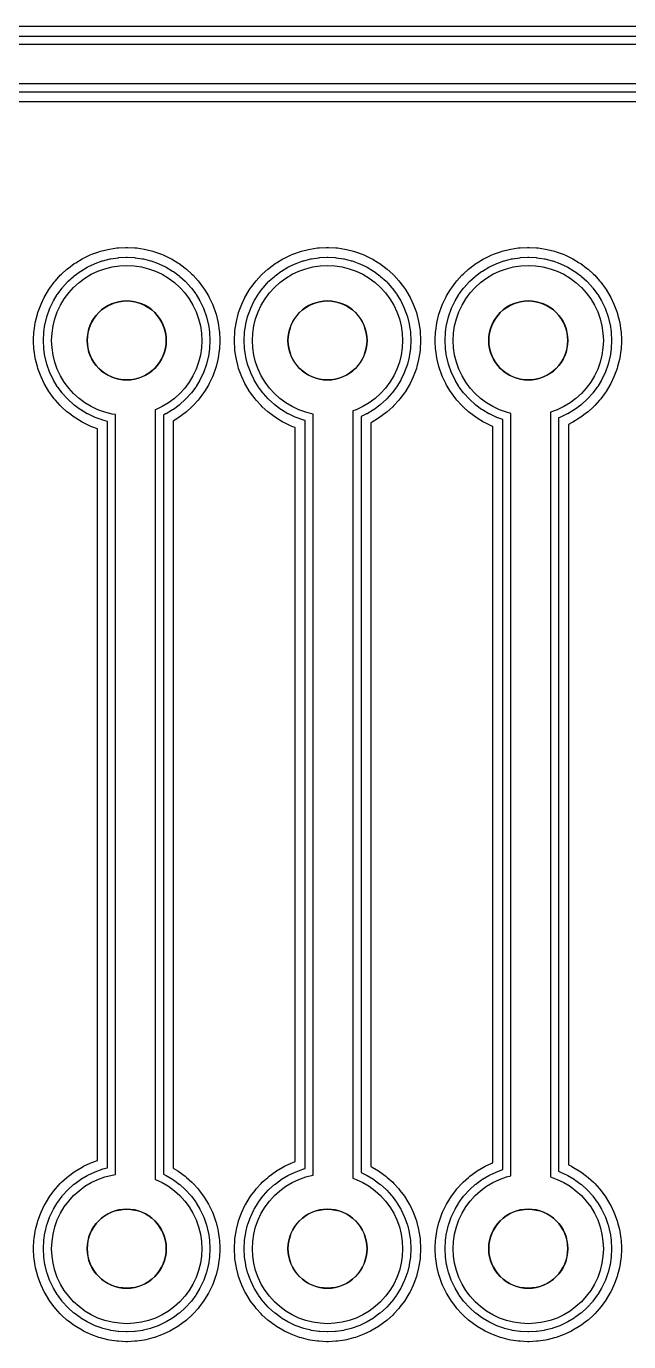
# Model space of a CAD drawing. Header units: millimetres. Extents: x -3 to 103, y -3 to 78.
# Drawn here: x 70.37 to 77.99, y 43.82 to 60.48 of the extents above; entities that cross this region are included whole.
import ezdxf

# ---------------------------------------------------------------- set-up
doc = ezdxf.new("R2010")
doc.units = ezdxf.units.MM
for name, color, linetype in [('COPPER', 1, 'Continuous'), ('DRILL_1p00mm', 5, 'Continuous'), ('ISO_PASS1', 2, 'Continuous'), ('ISO_PASS2', 6, 'Continuous')]:
    doc.layers.add(name, color=color, linetype=linetype)

msp = doc.modelspace()

# ---------------------------------------------------------------- linework, layer by layer
at = {"layer": 'COPPER'}
for points in [[(56.812, 60.25), (81.75, 60.25)], [(81.646, 59.75), (56.812, 59.75)]]:
    msp.add_lwpolyline(points, dxfattribs=at)
for points in [[(70.708, 56.685), (70.731, 56.776), (70.762, 56.864), (70.802, 56.948), (70.85, 57.028), (70.906, 57.103), (70.968, 57.172), (71.037, 57.234), (71.112, 57.29), (71.192, 57.338), (71.276, 57.378), (71.364, 57.409), (71.455, 57.432), (71.547, 57.445), (71.64, 57.45), (71.733, 57.445), (71.825, 57.432), (71.916, 57.409), (72.004, 57.378), (72.088, 57.338), (72.168, 57.29), (72.243, 57.234), (72.312, 57.172), (72.374, 57.103), (72.43, 57.028), (72.478, 56.948), (72.518, 56.864), (72.549, 56.776), (72.572, 56.685), (72.585, 56.593), (72.59, 56.5), (72.585, 56.407), (72.572, 56.315), (72.549, 56.224), (72.518, 56.136), (72.478, 56.052), (72.43, 55.972), (72.374, 55.897), (72.312, 55.828), (72.243, 55.766), (72.168, 55.71), (72.088, 55.662), (72.004, 55.622), (72, 55.621), (72, 45.879), (72.004, 45.878), (72.088, 45.838), (72.168, 45.79), (72.243, 45.734), (72.312, 45.672), (72.374, 45.603), (72.43, 45.528), (72.478, 45.448), (72.518, 45.364), (72.549, 45.276), (72.572, 45.185), (72.585, 45.093), (72.59, 45), (72.585, 44.907), (72.572, 44.815), (72.549, 44.724), (72.518, 44.636), (72.478, 44.552), (72.43, 44.472), (72.374, 44.397), (72.312, 44.328), (72.243, 44.266), (72.168, 44.21), (72.088, 44.162), (72.004, 44.122), (71.916, 44.091), (71.825, 44.068), (71.733, 44.055), (71.64, 44.05), (71.547, 44.055), (71.455, 44.068), (71.364, 44.091), (71.276, 44.122), (71.192, 44.162), (71.112, 44.21), (71.037, 44.266), (70.968, 44.328), (70.906, 44.397), (70.85, 44.472), (70.802, 44.552), (70.762, 44.636), (70.731, 44.724), (70.708, 44.815), (70.695, 44.907), (70.69, 45), (70.695, 45.093), (70.708, 45.185), (70.731, 45.276), (70.762, 45.364), (70.802, 45.448), (70.85, 45.528), (70.906, 45.603), (70.968, 45.672), (71.037, 45.734), (71.112, 45.79), (71.192, 45.838), (71.276, 45.878), (71.364, 45.909), (71.455, 45.932), (71.5, 45.938), (71.5, 55.562), (71.455, 55.568), (71.364, 55.591), (71.276, 55.622), (71.192, 55.662), (71.112, 55.71), (71.037, 55.766), (70.968, 55.828), (70.906, 55.897), (70.85, 55.972), (70.802, 56.052), (70.762, 56.136), (70.731, 56.224), (70.708, 56.315), (70.695, 56.407), (70.69, 56.5), (70.695, 56.593)], [(73.248, 56.685), (73.271, 56.776), (73.302, 56.864), (73.342, 56.948), (73.39, 57.028), (73.446, 57.103), (73.508, 57.172), (73.577, 57.234), (73.652, 57.29), (73.732, 57.338), (73.816, 57.378), (73.904, 57.409), (73.995, 57.432), (74.087, 57.445), (74.18, 57.45), (74.273, 57.445), (74.365, 57.432), (74.456, 57.409), (74.544, 57.378), (74.628, 57.338), (74.708, 57.29), (74.783, 57.234), (74.852, 57.172), (74.914, 57.103), (74.97, 57.028), (75.018, 56.948), (75.058, 56.864), (75.089, 56.776), (75.112, 56.685), (75.125, 56.593), (75.13, 56.5), (75.125, 56.407), (75.112, 56.315), (75.089, 56.224), (75.058, 56.136), (75.018, 56.052), (74.97, 55.972), (74.914, 55.897), (74.852, 55.828), (74.783, 55.766), (74.708, 55.71), (74.628, 55.662), (74.544, 55.622), (74.5, 55.607), (74.5, 45.893), (74.544, 45.878), (74.628, 45.838), (74.708, 45.79), (74.783, 45.734), (74.852, 45.672), (74.914, 45.603), (74.97, 45.528), (75.018, 45.448), (75.058, 45.364), (75.089, 45.276), (75.112, 45.185), (75.125, 45.093), (75.13, 45), (75.125, 44.907), (75.112, 44.815), (75.089, 44.724), (75.058, 44.636), (75.018, 44.552), (74.97, 44.472), (74.914, 44.397), (74.852, 44.328), (74.783, 44.266), (74.708, 44.21), (74.628, 44.162), (74.544, 44.122), (74.456, 44.091), (74.365, 44.068), (74.273, 44.055), (74.18, 44.05), (74.087, 44.055), (73.995, 44.068), (73.904, 44.091), (73.816, 44.122), (73.732, 44.162), (73.652, 44.21), (73.577, 44.266), (73.508, 44.328), (73.446, 44.397), (73.39, 44.472), (73.342, 44.552), (73.302, 44.636), (73.271, 44.724), (73.248, 44.815), (73.235, 44.907), (73.23, 45), (73.235, 45.093), (73.248, 45.185), (73.271, 45.276), (73.302, 45.364), (73.342, 45.448), (73.39, 45.528), (73.446, 45.603), (73.508, 45.672), (73.577, 45.734), (73.652, 45.79), (73.732, 45.838), (73.816, 45.878), (73.904, 45.909), (73.995, 45.932), (74, 45.933), (74, 55.567), (73.995, 55.568), (73.904, 55.591), (73.816, 55.622), (73.732, 55.662), (73.652, 55.71), (73.577, 55.766), (73.508, 55.828), (73.446, 55.897), (73.39, 55.972), (73.342, 56.052), (73.302, 56.136), (73.271, 56.224), (73.248, 56.315), (73.235, 56.407), (73.23, 56.5), (73.235, 56.593)], [(75.788, 56.685), (75.811, 56.776), (75.842, 56.864), (75.882, 56.948), (75.93, 57.028), (75.986, 57.103), (76.048, 57.172), (76.117, 57.234), (76.192, 57.29), (76.272, 57.338), (76.356, 57.378), (76.444, 57.409), (76.535, 57.432), (76.627, 57.445), (76.72, 57.45), (76.813, 57.445), (76.905, 57.432), (76.996, 57.409), (77.084, 57.378), (77.168, 57.338), (77.248, 57.29), (77.323, 57.234), (77.392, 57.172), (77.454, 57.103), (77.51, 57.028), (77.558, 56.948), (77.598, 56.864), (77.629, 56.776), (77.652, 56.685), (77.665, 56.593), (77.67, 56.5), (77.665, 56.407), (77.652, 56.315), (77.629, 56.224), (77.598, 56.136), (77.558, 56.052), (77.51, 55.972), (77.454, 55.897), (77.392, 55.828), (77.323, 55.766), (77.248, 55.71), (77.168, 55.662), (77.084, 55.622), (77, 55.592), (77, 45.908), (77.084, 45.878), (77.168, 45.838), (77.248, 45.79), (77.323, 45.734), (77.392, 45.672), (77.454, 45.603), (77.51, 45.528), (77.558, 45.448), (77.598, 45.364), (77.629, 45.276), (77.652, 45.185), (77.665, 45.093), (77.67, 45), (77.665, 44.907), (77.652, 44.815), (77.629, 44.724), (77.598, 44.636), (77.558, 44.552), (77.51, 44.472), (77.454, 44.397), (77.392, 44.328), (77.323, 44.266), (77.248, 44.21), (77.168, 44.162), (77.084, 44.122), (76.996, 44.091), (76.905, 44.068), (76.813, 44.055), (76.72, 44.05), (76.627, 44.055), (76.535, 44.068), (76.444, 44.091), (76.356, 44.122), (76.272, 44.162), (76.192, 44.21), (76.117, 44.266), (76.048, 44.328), (75.986, 44.397), (75.93, 44.472), (75.882, 44.552), (75.842, 44.636), (75.811, 44.724), (75.788, 44.815), (75.775, 44.907), (75.77, 45), (75.775, 45.093), (75.788, 45.185), (75.811, 45.276), (75.842, 45.364), (75.882, 45.448), (75.93, 45.528), (75.986, 45.603), (76.048, 45.672), (76.117, 45.734), (76.192, 45.79), (76.272, 45.838), (76.356, 45.878), (76.444, 45.909), (76.5, 45.923), (76.5, 55.577), (76.444, 55.591), (76.356, 55.622), (76.272, 55.662), (76.192, 55.71), (76.117, 55.766), (76.048, 55.828), (75.986, 55.897), (75.93, 55.972), (75.882, 56.052), (75.842, 56.136), (75.811, 56.224), (75.788, 56.315), (75.775, 56.407), (75.77, 56.5), (75.775, 56.593)], [(71.224, 56.778), (71.199, 56.736), (71.178, 56.691), (71.162, 56.645), (71.15, 56.598), (71.142, 56.549), (71.14, 56.5), (71.142, 56.451), (71.15, 56.402), (71.162, 56.355), (71.178, 56.309), (71.199, 56.264), (71.224, 56.222), (71.253, 56.183), (71.286, 56.146), (71.323, 56.113), (71.362, 56.084), (71.404, 56.059), (71.449, 56.038), (71.495, 56.022), (71.542, 56.01), (71.591, 56.002), (71.64, 56), (71.689, 56.002), (71.738, 56.01), (71.785, 56.022), (71.831, 56.038), (71.876, 56.059), (71.918, 56.084), (71.957, 56.113), (71.994, 56.146), (72.027, 56.183), (72.056, 56.222), (72.081, 56.264), (72.102, 56.309), (72.118, 56.355), (72.13, 56.402), (72.138, 56.451), (72.14, 56.5), (72.138, 56.549), (72.13, 56.598), (72.118, 56.645), (72.102, 56.691), (72.081, 56.736), (72.056, 56.778), (72.027, 56.817), (71.994, 56.854), (71.957, 56.887), (71.918, 56.916), (71.876, 56.941), (71.831, 56.962), (71.785, 56.978), (71.738, 56.99), (71.689, 56.998), (71.64, 57), (71.591, 56.998), (71.542, 56.99), (71.495, 56.978), (71.449, 56.962), (71.404, 56.941), (71.362, 56.916), (71.323, 56.887), (71.286, 56.854), (71.253, 56.817)], [(73.764, 56.778), (73.739, 56.736), (73.718, 56.691), (73.702, 56.645), (73.69, 56.598), (73.682, 56.549), (73.68, 56.5), (73.682, 56.451), (73.69, 56.402), (73.702, 56.355), (73.718, 56.309), (73.739, 56.264), (73.764, 56.222), (73.793, 56.183), (73.826, 56.146), (73.863, 56.113), (73.902, 56.084), (73.944, 56.059), (73.989, 56.038), (74.035, 56.022), (74.082, 56.01), (74.131, 56.002), (74.18, 56), (74.229, 56.002), (74.278, 56.01), (74.325, 56.022), (74.371, 56.038), (74.416, 56.059), (74.458, 56.084), (74.497, 56.113), (74.534, 56.146), (74.567, 56.183), (74.596, 56.222), (74.621, 56.264), (74.642, 56.309), (74.658, 56.355), (74.67, 56.402), (74.678, 56.451), (74.68, 56.5), (74.678, 56.549), (74.67, 56.598), (74.658, 56.645), (74.642, 56.691), (74.621, 56.736), (74.596, 56.778), (74.567, 56.817), (74.534, 56.854), (74.497, 56.887), (74.458, 56.916), (74.416, 56.941), (74.371, 56.962), (74.325, 56.978), (74.278, 56.99), (74.229, 56.998), (74.18, 57), (74.131, 56.998), (74.082, 56.99), (74.035, 56.978), (73.989, 56.962), (73.944, 56.941), (73.902, 56.916), (73.863, 56.887), (73.826, 56.854), (73.793, 56.817)], [(76.304, 56.778), (76.279, 56.736), (76.258, 56.691), (76.242, 56.645), (76.23, 56.598), (76.222, 56.549), (76.22, 56.5), (76.222, 56.451), (76.23, 56.402), (76.242, 56.355), (76.258, 56.309), (76.279, 56.264), (76.304, 56.222), (76.333, 56.183), (76.366, 56.146), (76.403, 56.113), (76.442, 56.084), (76.484, 56.059), (76.529, 56.038), (76.575, 56.022), (76.622, 56.01), (76.671, 56.002), (76.72, 56), (76.769, 56.002), (76.818, 56.01), (76.865, 56.022), (76.911, 56.038), (76.956, 56.059), (76.998, 56.084), (77.037, 56.113), (77.074, 56.146), (77.107, 56.183), (77.136, 56.222), (77.161, 56.264), (77.182, 56.309), (77.198, 56.355), (77.21, 56.402), (77.218, 56.451), (77.22, 56.5), (77.218, 56.549), (77.21, 56.598), (77.198, 56.645), (77.182, 56.691), (77.161, 56.736), (77.136, 56.778), (77.107, 56.817), (77.074, 56.854), (77.037, 56.887), (76.998, 56.916), (76.956, 56.941), (76.911, 56.962), (76.865, 56.978), (76.818, 56.99), (76.769, 56.998), (76.72, 57), (76.671, 56.998), (76.622, 56.99), (76.575, 56.978), (76.529, 56.962), (76.484, 56.941), (76.442, 56.916), (76.403, 56.887), (76.366, 56.854), (76.333, 56.817)], [(71.199, 45.236), (71.178, 45.191), (71.162, 45.145), (71.15, 45.098), (71.142, 45.049), (71.14, 45), (71.142, 44.951), (71.15, 44.902), (71.162, 44.855), (71.178, 44.809), (71.199, 44.764), (71.224, 44.722), (71.253, 44.683), (71.286, 44.646), (71.323, 44.613), (71.362, 44.584), (71.404, 44.559), (71.449, 44.538), (71.495, 44.522), (71.542, 44.51), (71.591, 44.502), (71.64, 44.5), (71.689, 44.502), (71.738, 44.51), (71.785, 44.522), (71.831, 44.538), (71.876, 44.559), (71.918, 44.584), (71.957, 44.613), (71.994, 44.646), (72.027, 44.683), (72.056, 44.722), (72.081, 44.764), (72.102, 44.809), (72.118, 44.855), (72.13, 44.902), (72.138, 44.951), (72.14, 45), (72.138, 45.049), (72.13, 45.098), (72.118, 45.145), (72.102, 45.191), (72.081, 45.236), (72.056, 45.278), (72.027, 45.317), (71.994, 45.354), (71.957, 45.387), (71.918, 45.416), (71.876, 45.441), (71.831, 45.462), (71.785, 45.478), (71.738, 45.49), (71.689, 45.498), (71.64, 45.5), (71.591, 45.498), (71.542, 45.49), (71.495, 45.478), (71.449, 45.462), (71.404, 45.441), (71.362, 45.416), (71.323, 45.387), (71.286, 45.354), (71.253, 45.317), (71.224, 45.278)], [(73.739, 45.236), (73.718, 45.191), (73.702, 45.145), (73.69, 45.098), (73.682, 45.049), (73.68, 45), (73.682, 44.951), (73.69, 44.902), (73.702, 44.855), (73.718, 44.809), (73.739, 44.764), (73.764, 44.722), (73.793, 44.683), (73.826, 44.646), (73.863, 44.613), (73.902, 44.584), (73.944, 44.559), (73.989, 44.538), (74.035, 44.522), (74.082, 44.51), (74.131, 44.502), (74.18, 44.5), (74.229, 44.502), (74.278, 44.51), (74.325, 44.522), (74.371, 44.538), (74.416, 44.559), (74.458, 44.584), (74.497, 44.613), (74.534, 44.646), (74.567, 44.683), (74.596, 44.722), (74.621, 44.764), (74.642, 44.809), (74.658, 44.855), (74.67, 44.902), (74.678, 44.951), (74.68, 45), (74.678, 45.049), (74.67, 45.098), (74.658, 45.145), (74.642, 45.191), (74.621, 45.236), (74.596, 45.278), (74.567, 45.317), (74.534, 45.354), (74.497, 45.387), (74.458, 45.416), (74.416, 45.441), (74.371, 45.462), (74.325, 45.478), (74.278, 45.49), (74.229, 45.498), (74.18, 45.5), (74.131, 45.498), (74.082, 45.49), (74.035, 45.478), (73.989, 45.462), (73.944, 45.441), (73.902, 45.416), (73.863, 45.387), (73.826, 45.354), (73.793, 45.317), (73.764, 45.278)], [(76.304, 45.278), (76.279, 45.236), (76.258, 45.191), (76.242, 45.145), (76.23, 45.098), (76.222, 45.049), (76.22, 45), (76.222, 44.951), (76.23, 44.902), (76.242, 44.855), (76.258, 44.809), (76.279, 44.764), (76.304, 44.722), (76.333, 44.683), (76.366, 44.646), (76.403, 44.613), (76.442, 44.584), (76.484, 44.559), (76.529, 44.538), (76.575, 44.522), (76.622, 44.51), (76.671, 44.502), (76.72, 44.5), (76.769, 44.502), (76.818, 44.51), (76.865, 44.522), (76.911, 44.538), (76.956, 44.559), (76.998, 44.584), (77.037, 44.613), (77.074, 44.646), (77.107, 44.683), (77.136, 44.722), (77.161, 44.764), (77.182, 44.809), (77.198, 44.855), (77.21, 44.902), (77.218, 44.951), (77.22, 45), (77.218, 45.049), (77.21, 45.098), (77.198, 45.145), (77.182, 45.191), (77.161, 45.236), (77.136, 45.278), (77.107, 45.317), (77.074, 45.354), (77.037, 45.387), (76.998, 45.416), (76.956, 45.441), (76.911, 45.462), (76.865, 45.478), (76.818, 45.49), (76.769, 45.498), (76.72, 45.5), (76.671, 45.498), (76.622, 45.49), (76.575, 45.478), (76.529, 45.462), (76.484, 45.441), (76.442, 45.416), (76.403, 45.387), (76.366, 45.354), (76.333, 45.317)]]:
    msp.add_lwpolyline(points, close=True, dxfattribs=at)
at = {"layer": 'DRILL_1p00mm'}
for centre in [(71.64, 56.5), (74.18, 56.5), (76.72, 56.5), (71.64, 45), (74.18, 45), (76.72, 45)]:
    msp.add_circle(centre, 0.5, dxfattribs=at)
at = {"layer": 'ISO_PASS1'}
for points in [[(56.885, 60.354), (81.75, 60.354)], [(81.604, 59.646), (56.885, 59.646)]]:
    msp.add_lwpolyline(points, dxfattribs=at)
for points in [[(72.104, 55.555), (72.104, 45.945), (72.132, 45.931), (72.141, 45.927), (72.221, 45.879), (72.23, 45.873), (72.304, 45.818), (72.312, 45.811), (72.381, 45.749), (72.389, 45.741), (72.451, 45.672), (72.458, 45.664), (72.513, 45.59), (72.519, 45.581), (72.567, 45.501), (72.571, 45.492), (72.611, 45.408), (72.615, 45.398), (72.647, 45.311), (72.65, 45.301), (72.672, 45.211), (72.674, 45.201), (72.688, 45.108), (72.689, 45.098), (72.693, 45.005), (72.693, 44.995), (72.689, 44.902), (72.688, 44.892), (72.674, 44.799), (72.672, 44.789), (72.65, 44.699), (72.647, 44.689), (72.615, 44.602), (72.611, 44.592), (72.571, 44.508), (72.567, 44.499), (72.519, 44.419), (72.513, 44.41), (72.458, 44.336), (72.451, 44.328), (72.389, 44.259), (72.381, 44.251), (72.312, 44.189), (72.304, 44.182), (72.23, 44.127), (72.221, 44.121), (72.141, 44.073), (72.132, 44.069), (72.048, 44.029), (72.038, 44.025), (71.951, 43.993), (71.941, 43.99), (71.851, 43.968), (71.841, 43.966), (71.748, 43.952), (71.738, 43.951), (71.645, 43.947), (71.635, 43.947), (71.542, 43.951), (71.532, 43.952), (71.439, 43.966), (71.429, 43.968), (71.339, 43.99), (71.329, 43.993), (71.242, 44.025), (71.232, 44.029), (71.148, 44.069), (71.139, 44.073), (71.059, 44.121), (71.05, 44.127), (70.976, 44.182), (70.968, 44.189), (70.899, 44.251), (70.891, 44.259), (70.829, 44.328), (70.822, 44.336), (70.767, 44.41), (70.761, 44.419), (70.713, 44.499), (70.709, 44.508), (70.669, 44.592), (70.665, 44.602), (70.633, 44.689), (70.63, 44.699), (70.608, 44.789), (70.606, 44.799), (70.592, 44.892), (70.591, 44.902), (70.587, 44.995), (70.587, 45.005), (70.591, 45.098), (70.592, 45.108), (70.606, 45.201), (70.608, 45.211), (70.63, 45.301), (70.633, 45.311), (70.665, 45.398), (70.669, 45.408), (70.709, 45.492), (70.713, 45.501), (70.761, 45.581), (70.767, 45.59), (70.822, 45.664), (70.829, 45.672), (70.891, 45.741), (70.899, 45.749), (70.968, 45.811), (70.976, 45.818), (71.05, 45.873), (71.059, 45.879), (71.139, 45.927), (71.148, 45.931), (71.232, 45.971), (71.242, 45.975), (71.329, 46.007), (71.339, 46.01), (71.396, 46.024), (71.396, 55.476), (71.339, 55.49), (71.329, 55.493), (71.242, 55.525), (71.232, 55.529), (71.148, 55.569), (71.139, 55.573), (71.059, 55.621), (71.05, 55.627), (70.976, 55.682), (70.968, 55.689), (70.899, 55.751), (70.891, 55.759), (70.829, 55.828), (70.822, 55.836), (70.767, 55.91), (70.761, 55.919), (70.713, 55.999), (70.709, 56.008), (70.669, 56.092), (70.665, 56.102), (70.633, 56.189), (70.63, 56.199), (70.608, 56.289), (70.606, 56.299), (70.592, 56.392), (70.591, 56.402), (70.587, 56.495), (70.587, 56.505), (70.591, 56.598), (70.592, 56.608), (70.606, 56.701), (70.608, 56.711), (70.63, 56.801), (70.633, 56.811), (70.665, 56.898), (70.669, 56.908), (70.709, 56.992), (70.713, 57.001), (70.761, 57.081), (70.767, 57.09), (70.822, 57.164), (70.829, 57.172), (70.891, 57.241), (70.899, 57.249), (70.968, 57.311), (70.976, 57.318), (71.05, 57.373), (71.059, 57.379), (71.139, 57.427), (71.148, 57.431), (71.232, 57.471), (71.242, 57.475), (71.329, 57.507), (71.339, 57.51), (71.429, 57.532), (71.439, 57.534), (71.532, 57.548), (71.542, 57.549), (71.635, 57.553), (71.645, 57.553), (71.738, 57.549), (71.748, 57.548), (71.841, 57.534), (71.851, 57.532), (71.941, 57.51), (71.951, 57.507), (72.038, 57.475), (72.048, 57.471), (72.132, 57.431), (72.141, 57.427), (72.221, 57.379), (72.23, 57.373), (72.304, 57.318), (72.312, 57.311), (72.381, 57.249), (72.389, 57.241), (72.451, 57.172), (72.458, 57.164), (72.513, 57.09), (72.519, 57.081), (72.567, 57.001), (72.571, 56.992), (72.611, 56.908), (72.615, 56.898), (72.647, 56.811), (72.65, 56.801), (72.672, 56.711), (72.674, 56.701), (72.688, 56.608), (72.689, 56.598), (72.693, 56.505), (72.693, 56.495), (72.689, 56.402), (72.688, 56.392), (72.674, 56.299), (72.672, 56.289), (72.65, 56.199), (72.647, 56.189), (72.615, 56.102), (72.611, 56.092), (72.571, 56.008), (72.567, 55.999), (72.519, 55.919), (72.513, 55.91), (72.458, 55.836), (72.451, 55.828), (72.389, 55.759), (72.381, 55.751), (72.312, 55.689), (72.304, 55.682), (72.23, 55.627), (72.221, 55.621), (72.141, 55.573), (72.132, 55.569)], [(74.604, 55.536), (74.604, 45.964), (74.672, 45.931), (74.681, 45.927), (74.761, 45.879), (74.77, 45.873), (74.844, 45.818), (74.852, 45.811), (74.921, 45.749), (74.929, 45.741), (74.991, 45.672), (74.998, 45.664), (75.053, 45.59), (75.059, 45.581), (75.107, 45.501), (75.111, 45.492), (75.151, 45.408), (75.155, 45.398), (75.187, 45.311), (75.19, 45.301), (75.212, 45.211), (75.214, 45.201), (75.228, 45.108), (75.229, 45.098), (75.233, 45.005), (75.233, 44.995), (75.229, 44.902), (75.228, 44.892), (75.214, 44.799), (75.212, 44.789), (75.19, 44.699), (75.187, 44.689), (75.155, 44.602), (75.151, 44.592), (75.111, 44.508), (75.107, 44.499), (75.059, 44.419), (75.053, 44.41), (74.998, 44.336), (74.991, 44.328), (74.929, 44.259), (74.921, 44.251), (74.852, 44.189), (74.844, 44.182), (74.77, 44.127), (74.761, 44.121), (74.681, 44.073), (74.672, 44.069), (74.588, 44.029), (74.578, 44.025), (74.491, 43.993), (74.481, 43.99), (74.391, 43.968), (74.381, 43.966), (74.288, 43.952), (74.278, 43.951), (74.185, 43.947), (74.175, 43.947), (74.082, 43.951), (74.072, 43.952), (73.979, 43.966), (73.969, 43.968), (73.879, 43.99), (73.869, 43.993), (73.782, 44.025), (73.772, 44.029), (73.688, 44.069), (73.679, 44.073), (73.599, 44.121), (73.59, 44.127), (73.516, 44.182), (73.508, 44.189), (73.439, 44.251), (73.431, 44.259), (73.369, 44.328), (73.362, 44.336), (73.307, 44.41), (73.301, 44.419), (73.253, 44.499), (73.249, 44.508), (73.209, 44.592), (73.205, 44.602), (73.173, 44.689), (73.17, 44.699), (73.148, 44.789), (73.146, 44.799), (73.132, 44.892), (73.131, 44.902), (73.127, 44.995), (73.127, 45.005), (73.131, 45.098), (73.132, 45.108), (73.146, 45.201), (73.148, 45.211), (73.17, 45.301), (73.173, 45.311), (73.205, 45.398), (73.209, 45.408), (73.249, 45.492), (73.253, 45.501), (73.301, 45.581), (73.307, 45.59), (73.362, 45.664), (73.369, 45.672), (73.431, 45.741), (73.439, 45.749), (73.508, 45.811), (73.516, 45.818), (73.59, 45.873), (73.599, 45.879), (73.679, 45.927), (73.688, 45.931), (73.772, 45.971), (73.782, 45.975), (73.869, 46.007), (73.879, 46.01), (73.896, 46.014), (73.896, 55.486), (73.879, 55.49), (73.869, 55.493), (73.782, 55.525), (73.772, 55.529), (73.688, 55.569), (73.679, 55.573), (73.599, 55.621), (73.59, 55.627), (73.516, 55.682), (73.508, 55.689), (73.439, 55.751), (73.431, 55.759), (73.369, 55.828), (73.362, 55.836), (73.307, 55.91), (73.301, 55.919), (73.253, 55.999), (73.249, 56.008), (73.209, 56.092), (73.205, 56.102), (73.173, 56.189), (73.17, 56.199), (73.148, 56.289), (73.146, 56.299), (73.132, 56.392), (73.131, 56.402), (73.127, 56.495), (73.127, 56.505), (73.131, 56.598), (73.132, 56.608), (73.146, 56.701), (73.148, 56.711), (73.17, 56.801), (73.173, 56.811), (73.205, 56.898), (73.209, 56.908), (73.249, 56.992), (73.253, 57.001), (73.301, 57.081), (73.307, 57.09), (73.362, 57.164), (73.369, 57.172), (73.431, 57.241), (73.439, 57.249), (73.508, 57.311), (73.516, 57.318), (73.59, 57.373), (73.599, 57.379), (73.679, 57.427), (73.688, 57.431), (73.772, 57.471), (73.782, 57.475), (73.869, 57.507), (73.879, 57.51), (73.969, 57.532), (73.979, 57.534), (74.072, 57.548), (74.082, 57.549), (74.175, 57.553), (74.185, 57.553), (74.278, 57.549), (74.288, 57.548), (74.381, 57.534), (74.391, 57.532), (74.481, 57.51), (74.491, 57.507), (74.578, 57.475), (74.588, 57.471), (74.672, 57.431), (74.681, 57.427), (74.761, 57.379), (74.77, 57.373), (74.844, 57.318), (74.852, 57.311), (74.921, 57.249), (74.929, 57.241), (74.991, 57.172), (74.998, 57.164), (75.053, 57.09), (75.059, 57.081), (75.107, 57.001), (75.111, 56.992), (75.151, 56.908), (75.155, 56.898), (75.187, 56.811), (75.19, 56.801), (75.212, 56.711), (75.214, 56.701), (75.228, 56.608), (75.229, 56.598), (75.233, 56.505), (75.233, 56.495), (75.229, 56.402), (75.228, 56.392), (75.214, 56.299), (75.212, 56.289), (75.19, 56.199), (75.187, 56.189), (75.155, 56.102), (75.151, 56.092), (75.111, 56.008), (75.107, 55.999), (75.059, 55.919), (75.053, 55.91), (74.998, 55.836), (74.991, 55.828), (74.929, 55.759), (74.921, 55.751), (74.852, 55.689), (74.844, 55.682), (74.77, 55.627), (74.761, 55.621), (74.681, 55.573), (74.672, 55.569)], [(76.396, 55.498), (76.322, 55.525), (76.312, 55.529), (76.228, 55.569), (76.219, 55.573), (76.139, 55.621), (76.13, 55.627), (76.056, 55.682), (76.048, 55.689), (75.979, 55.751), (75.971, 55.759), (75.909, 55.828), (75.902, 55.836), (75.847, 55.91), (75.841, 55.919), (75.793, 55.999), (75.789, 56.008), (75.749, 56.092), (75.745, 56.102), (75.713, 56.189), (75.71, 56.199), (75.688, 56.289), (75.686, 56.299), (75.672, 56.392), (75.671, 56.402), (75.667, 56.495), (75.667, 56.505), (75.671, 56.598), (75.672, 56.608), (75.686, 56.701), (75.688, 56.711), (75.71, 56.801), (75.713, 56.811), (75.745, 56.898), (75.749, 56.908), (75.789, 56.992), (75.793, 57.001), (75.841, 57.081), (75.847, 57.09), (75.902, 57.164), (75.909, 57.172), (75.971, 57.241), (75.979, 57.249), (76.048, 57.311), (76.056, 57.318), (76.13, 57.373), (76.139, 57.379), (76.219, 57.427), (76.228, 57.431), (76.312, 57.471), (76.322, 57.475), (76.409, 57.507), (76.419, 57.51), (76.509, 57.532), (76.519, 57.534), (76.612, 57.548), (76.622, 57.549), (76.715, 57.553), (76.725, 57.553), (76.818, 57.549), (76.828, 57.548), (76.921, 57.534), (76.931, 57.532), (77.021, 57.51), (77.031, 57.507), (77.118, 57.475), (77.128, 57.471), (77.212, 57.431), (77.221, 57.427), (77.301, 57.379), (77.31, 57.373), (77.384, 57.318), (77.392, 57.311), (77.461, 57.249), (77.469, 57.241), (77.531, 57.172), (77.538, 57.164), (77.593, 57.09), (77.599, 57.081), (77.647, 57.001), (77.651, 56.992), (77.691, 56.908), (77.695, 56.898), (77.727, 56.811), (77.73, 56.801), (77.752, 56.711), (77.754, 56.701), (77.768, 56.608), (77.769, 56.598), (77.773, 56.505), (77.773, 56.495), (77.769, 56.402), (77.768, 56.392), (77.754, 56.299), (77.752, 56.289), (77.73, 56.199), (77.727, 56.189), (77.695, 56.102), (77.691, 56.092), (77.651, 56.008), (77.647, 55.999), (77.599, 55.919), (77.593, 55.91), (77.538, 55.836), (77.531, 55.828), (77.469, 55.759), (77.461, 55.751), (77.392, 55.689), (77.384, 55.682), (77.31, 55.627), (77.301, 55.621), (77.221, 55.573), (77.212, 55.569), (77.128, 55.529), (77.118, 55.525), (77.104, 55.519), (77.104, 45.981), (77.118, 45.975), (77.128, 45.971), (77.212, 45.931), (77.221, 45.927), (77.301, 45.879), (77.31, 45.873), (77.384, 45.818), (77.392, 45.811), (77.461, 45.749), (77.469, 45.741), (77.531, 45.672), (77.538, 45.664), (77.593, 45.59), (77.599, 45.581), (77.647, 45.501), (77.651, 45.492), (77.691, 45.408), (77.695, 45.398), (77.727, 45.311), (77.73, 45.301), (77.752, 45.211), (77.754, 45.201), (77.768, 45.108), (77.769, 45.098), (77.773, 45.005), (77.773, 44.995), (77.769, 44.902), (77.768, 44.892), (77.754, 44.799), (77.752, 44.789), (77.73, 44.699), (77.727, 44.689), (77.695, 44.602), (77.691, 44.592), (77.651, 44.508), (77.647, 44.499), (77.599, 44.419), (77.593, 44.41), (77.538, 44.336), (77.531, 44.328), (77.469, 44.259), (77.461, 44.251), (77.392, 44.189), (77.384, 44.182), (77.31, 44.127), (77.301, 44.121), (77.221, 44.073), (77.212, 44.069), (77.128, 44.029), (77.118, 44.025), (77.031, 43.993), (77.021, 43.99), (76.931, 43.968), (76.921, 43.966), (76.828, 43.952), (76.818, 43.951), (76.725, 43.947), (76.715, 43.947), (76.622, 43.951), (76.612, 43.952), (76.519, 43.966), (76.509, 43.968), (76.419, 43.99), (76.409, 43.993), (76.322, 44.025), (76.312, 44.029), (76.228, 44.069), (76.219, 44.073), (76.139, 44.121), (76.13, 44.127), (76.056, 44.182), (76.048, 44.189), (75.979, 44.251), (75.971, 44.259), (75.909, 44.328), (75.902, 44.336), (75.847, 44.41), (75.841, 44.419), (75.793, 44.499), (75.789, 44.508), (75.749, 44.592), (75.745, 44.602), (75.713, 44.689), (75.71, 44.699), (75.688, 44.789), (75.686, 44.799), (75.672, 44.892), (75.671, 44.902), (75.667, 44.995), (75.667, 45.005), (75.671, 45.098), (75.672, 45.108), (75.686, 45.201), (75.688, 45.211), (75.71, 45.301), (75.713, 45.311), (75.745, 45.398), (75.749, 45.408), (75.789, 45.492), (75.793, 45.501), (75.841, 45.581), (75.847, 45.59), (75.902, 45.664), (75.909, 45.672), (75.971, 45.741), (75.979, 45.749), (76.048, 45.811), (76.056, 45.818), (76.13, 45.873), (76.139, 45.879), (76.219, 45.927), (76.228, 45.931), (76.312, 45.971), (76.322, 45.975), (76.396, 46.002)]]:
    msp.add_lwpolyline(points, close=True, dxfattribs=at)
at = {"layer": 'ISO_PASS2'}
for points in [[(56.965, 60.478), (81.75, 60.478)], [(81.552, 59.522), (56.965, 59.522)]]:
    msp.add_lwpolyline(points, dxfattribs=at)
for points in [[(72.228, 55.48), (72.228, 46.02), (72.285, 45.985), (72.304, 45.973), (72.378, 45.917), (72.396, 45.903), (72.465, 45.841), (72.481, 45.825), (72.543, 45.756), (72.557, 45.738), (72.613, 45.664), (72.625, 45.645), (72.673, 45.565), (72.684, 45.545), (72.724, 45.461), (72.732, 45.44), (72.764, 45.353), (72.77, 45.331), (72.793, 45.241), (72.797, 45.219), (72.811, 45.127), (72.813, 45.104), (72.818, 45.011), (72.818, 44.989), (72.813, 44.896), (72.811, 44.873), (72.797, 44.781), (72.793, 44.759), (72.77, 44.669), (72.764, 44.647), (72.732, 44.56), (72.724, 44.539), (72.684, 44.455), (72.673, 44.435), (72.625, 44.355), (72.613, 44.336), (72.557, 44.262), (72.543, 44.244), (72.481, 44.175), (72.465, 44.159), (72.396, 44.097), (72.378, 44.083), (72.304, 44.027), (72.285, 44.015), (72.205, 43.967), (72.185, 43.956), (72.101, 43.916), (72.08, 43.908), (71.993, 43.876), (71.971, 43.87), (71.881, 43.847), (71.859, 43.843), (71.767, 43.829), (71.744, 43.827), (71.651, 43.822), (71.629, 43.822), (71.536, 43.827), (71.513, 43.829), (71.421, 43.843), (71.399, 43.847), (71.309, 43.87), (71.287, 43.876), (71.2, 43.908), (71.179, 43.916), (71.095, 43.956), (71.075, 43.967), (70.995, 44.015), (70.976, 44.027), (70.902, 44.083), (70.884, 44.097), (70.815, 44.159), (70.799, 44.175), (70.737, 44.244), (70.723, 44.262), (70.667, 44.336), (70.655, 44.355), (70.607, 44.435), (70.596, 44.455), (70.556, 44.539), (70.548, 44.56), (70.516, 44.647), (70.51, 44.669), (70.487, 44.759), (70.483, 44.781), (70.469, 44.873), (70.467, 44.896), (70.462, 44.989), (70.462, 45.011), (70.467, 45.104), (70.469, 45.127), (70.483, 45.219), (70.487, 45.241), (70.51, 45.331), (70.516, 45.353), (70.548, 45.44), (70.556, 45.461), (70.596, 45.545), (70.607, 45.565), (70.655, 45.645), (70.667, 45.664), (70.723, 45.738), (70.737, 45.756), (70.799, 45.825), (70.815, 45.841), (70.884, 45.903), (70.902, 45.917), (70.976, 45.973), (70.995, 45.985), (71.075, 46.033), (71.095, 46.044), (71.179, 46.084), (71.2, 46.092), (71.272, 46.118), (71.272, 55.382), (71.2, 55.408), (71.179, 55.416), (71.095, 55.456), (71.075, 55.467), (70.995, 55.515), (70.976, 55.527), (70.902, 55.583), (70.884, 55.597), (70.815, 55.659), (70.799, 55.675), (70.737, 55.744), (70.723, 55.762), (70.667, 55.836), (70.655, 55.855), (70.607, 55.935), (70.596, 55.955), (70.556, 56.039), (70.548, 56.06), (70.516, 56.147), (70.51, 56.169), (70.487, 56.259), (70.483, 56.281), (70.469, 56.373), (70.467, 56.396), (70.462, 56.489), (70.462, 56.511), (70.467, 56.604), (70.469, 56.627), (70.483, 56.719), (70.487, 56.741), (70.51, 56.831), (70.516, 56.853), (70.548, 56.94), (70.556, 56.961), (70.596, 57.045), (70.607, 57.065), (70.655, 57.145), (70.667, 57.164), (70.723, 57.238), (70.737, 57.256), (70.799, 57.325), (70.815, 57.341), (70.884, 57.403), (70.902, 57.417), (70.976, 57.473), (70.995, 57.485), (71.075, 57.533), (71.095, 57.544), (71.179, 57.584), (71.2, 57.592), (71.287, 57.624), (71.309, 57.63), (71.399, 57.653), (71.421, 57.657), (71.513, 57.671), (71.536, 57.673), (71.629, 57.678), (71.651, 57.678), (71.744, 57.673), (71.767, 57.671), (71.859, 57.657), (71.881, 57.653), (71.971, 57.63), (71.993, 57.624), (72.08, 57.592), (72.101, 57.584), (72.185, 57.544), (72.205, 57.533), (72.285, 57.485), (72.304, 57.473), (72.378, 57.417), (72.396, 57.403), (72.465, 57.341), (72.481, 57.325), (72.543, 57.256), (72.557, 57.238), (72.613, 57.164), (72.625, 57.145), (72.673, 57.065), (72.684, 57.045), (72.724, 56.961), (72.732, 56.94), (72.764, 56.853), (72.77, 56.831), (72.793, 56.741), (72.797, 56.719), (72.811, 56.627), (72.813, 56.604), (72.818, 56.511), (72.818, 56.489), (72.813, 56.396), (72.811, 56.373), (72.797, 56.281), (72.793, 56.259), (72.77, 56.169), (72.764, 56.147), (72.732, 56.06), (72.724, 56.039), (72.684, 55.955), (72.673, 55.935), (72.625, 55.855), (72.613, 55.836), (72.557, 55.762), (72.543, 55.744), (72.481, 55.675), (72.465, 55.659), (72.396, 55.597), (72.378, 55.583), (72.304, 55.527), (72.285, 55.515)], [(74.728, 55.458), (74.728, 46.042), (74.745, 46.033), (74.825, 45.985), (74.844, 45.973), (74.918, 45.917), (74.936, 45.903), (75.005, 45.841), (75.021, 45.825), (75.083, 45.756), (75.097, 45.738), (75.153, 45.664), (75.165, 45.645), (75.213, 45.565), (75.224, 45.545), (75.264, 45.461), (75.272, 45.44), (75.304, 45.353), (75.31, 45.331), (75.333, 45.241), (75.337, 45.219), (75.351, 45.127), (75.353, 45.104), (75.358, 45.011), (75.358, 44.989), (75.353, 44.896), (75.351, 44.873), (75.337, 44.781), (75.333, 44.759), (75.31, 44.669), (75.304, 44.647), (75.272, 44.56), (75.264, 44.539), (75.224, 44.455), (75.213, 44.435), (75.165, 44.355), (75.153, 44.336), (75.097, 44.262), (75.083, 44.244), (75.021, 44.175), (75.005, 44.159), (74.936, 44.097), (74.918, 44.083), (74.844, 44.027), (74.825, 44.015), (74.745, 43.967), (74.725, 43.956), (74.641, 43.916), (74.62, 43.908), (74.533, 43.876), (74.511, 43.87), (74.421, 43.847), (74.399, 43.843), (74.307, 43.829), (74.284, 43.827), (74.191, 43.822), (74.169, 43.822), (74.076, 43.827), (74.053, 43.829), (73.961, 43.843), (73.939, 43.847), (73.849, 43.87), (73.827, 43.876), (73.74, 43.908), (73.719, 43.916), (73.635, 43.956), (73.615, 43.967), (73.535, 44.015), (73.516, 44.027), (73.442, 44.083), (73.424, 44.097), (73.355, 44.159), (73.339, 44.175), (73.277, 44.244), (73.263, 44.262), (73.207, 44.336), (73.195, 44.355), (73.147, 44.435), (73.136, 44.455), (73.096, 44.539), (73.088, 44.56), (73.056, 44.647), (73.05, 44.669), (73.027, 44.759), (73.023, 44.781), (73.009, 44.873), (73.007, 44.896), (73.002, 44.989), (73.002, 45.011), (73.007, 45.104), (73.009, 45.127), (73.023, 45.219), (73.027, 45.241), (73.05, 45.331), (73.056, 45.353), (73.088, 45.44), (73.096, 45.461), (73.136, 45.545), (73.147, 45.565), (73.195, 45.645), (73.207, 45.664), (73.263, 45.738), (73.277, 45.756), (73.339, 45.825), (73.355, 45.841), (73.424, 45.903), (73.442, 45.917), (73.516, 45.973), (73.535, 45.985), (73.615, 46.033), (73.635, 46.044), (73.719, 46.084), (73.74, 46.092), (73.772, 46.104), (73.772, 55.396), (73.74, 55.408), (73.719, 55.416), (73.635, 55.456), (73.615, 55.467), (73.535, 55.515), (73.516, 55.527), (73.442, 55.583), (73.424, 55.597), (73.355, 55.659), (73.339, 55.675), (73.277, 55.744), (73.263, 55.762), (73.207, 55.836), (73.195, 55.855), (73.147, 55.935), (73.136, 55.955), (73.096, 56.039), (73.088, 56.06), (73.056, 56.147), (73.05, 56.169), (73.027, 56.259), (73.023, 56.281), (73.009, 56.373), (73.007, 56.396), (73.002, 56.489), (73.002, 56.511), (73.007, 56.604), (73.009, 56.627), (73.023, 56.719), (73.027, 56.741), (73.05, 56.831), (73.056, 56.853), (73.088, 56.94), (73.096, 56.961), (73.136, 57.045), (73.147, 57.065), (73.195, 57.145), (73.207, 57.164), (73.263, 57.238), (73.277, 57.256), (73.339, 57.325), (73.355, 57.341), (73.424, 57.403), (73.442, 57.417), (73.516, 57.473), (73.535, 57.485), (73.615, 57.533), (73.635, 57.544), (73.719, 57.584), (73.74, 57.592), (73.827, 57.624), (73.849, 57.63), (73.939, 57.653), (73.961, 57.657), (74.053, 57.671), (74.076, 57.673), (74.169, 57.678), (74.191, 57.678), (74.284, 57.673), (74.307, 57.671), (74.399, 57.657), (74.421, 57.653), (74.511, 57.63), (74.533, 57.624), (74.62, 57.592), (74.641, 57.584), (74.725, 57.544), (74.745, 57.533), (74.825, 57.485), (74.844, 57.473), (74.918, 57.417), (74.936, 57.403), (75.005, 57.341), (75.021, 57.325), (75.083, 57.256), (75.097, 57.238), (75.153, 57.164), (75.165, 57.145), (75.213, 57.065), (75.224, 57.045), (75.264, 56.961), (75.272, 56.94), (75.304, 56.853), (75.31, 56.831), (75.333, 56.741), (75.337, 56.719), (75.351, 56.627), (75.353, 56.604), (75.358, 56.511), (75.358, 56.489), (75.353, 56.396), (75.351, 56.373), (75.337, 56.281), (75.333, 56.259), (75.31, 56.169), (75.304, 56.147), (75.272, 56.06), (75.264, 56.039), (75.224, 55.955), (75.213, 55.935), (75.165, 55.855), (75.153, 55.836), (75.097, 55.762), (75.083, 55.744), (75.021, 55.675), (75.005, 55.659), (74.936, 55.597), (74.918, 55.583), (74.844, 55.527), (74.825, 55.515), (74.745, 55.467)], [(77.228, 55.438), (77.228, 46.062), (77.265, 46.044), (77.285, 46.033), (77.365, 45.985), (77.384, 45.973), (77.458, 45.917), (77.476, 45.903), (77.545, 45.841), (77.561, 45.825), (77.623, 45.756), (77.637, 45.738), (77.693, 45.664), (77.705, 45.645), (77.753, 45.565), (77.764, 45.545), (77.804, 45.461), (77.812, 45.44), (77.844, 45.353), (77.85, 45.331), (77.873, 45.241), (77.877, 45.219), (77.891, 45.127), (77.893, 45.104), (77.898, 45.011), (77.898, 44.989), (77.893, 44.896), (77.891, 44.873), (77.877, 44.781), (77.873, 44.759), (77.85, 44.669), (77.844, 44.647), (77.812, 44.56), (77.804, 44.539), (77.764, 44.455), (77.753, 44.435), (77.705, 44.355), (77.693, 44.336), (77.637, 44.262), (77.623, 44.244), (77.561, 44.175), (77.545, 44.159), (77.476, 44.097), (77.458, 44.083), (77.384, 44.027), (77.365, 44.015), (77.285, 43.967), (77.265, 43.956), (77.181, 43.916), (77.16, 43.908), (77.073, 43.876), (77.051, 43.87), (76.961, 43.847), (76.939, 43.843), (76.847, 43.829), (76.824, 43.827), (76.731, 43.822), (76.709, 43.822), (76.616, 43.827), (76.593, 43.829), (76.501, 43.843), (76.479, 43.847), (76.389, 43.87), (76.367, 43.876), (76.28, 43.908), (76.259, 43.916), (76.175, 43.956), (76.155, 43.967), (76.075, 44.015), (76.056, 44.027), (75.982, 44.083), (75.964, 44.097), (75.895, 44.159), (75.879, 44.175), (75.817, 44.244), (75.803, 44.262), (75.747, 44.336), (75.735, 44.355), (75.687, 44.435), (75.676, 44.455), (75.636, 44.539), (75.628, 44.56), (75.596, 44.647), (75.59, 44.669), (75.567, 44.759), (75.563, 44.781), (75.549, 44.873), (75.547, 44.896), (75.542, 44.989), (75.542, 45.011), (75.547, 45.104), (75.549, 45.127), (75.563, 45.219), (75.567, 45.241), (75.59, 45.331), (75.596, 45.353), (75.628, 45.44), (75.636, 45.461), (75.676, 45.545), (75.687, 45.565), (75.735, 45.645), (75.747, 45.664), (75.803, 45.738), (75.817, 45.756), (75.879, 45.825), (75.895, 45.841), (75.964, 45.903), (75.982, 45.917), (76.056, 45.973), (76.075, 45.985), (76.155, 46.033), (76.175, 46.044), (76.259, 46.084), (76.272, 46.089), (76.272, 55.411), (76.259, 55.416), (76.175, 55.456), (76.155, 55.467), (76.075, 55.515), (76.056, 55.527), (75.982, 55.583), (75.964, 55.597), (75.895, 55.659), (75.879, 55.675), (75.817, 55.744), (75.803, 55.762), (75.747, 55.836), (75.735, 55.855), (75.687, 55.935), (75.676, 55.955), (75.636, 56.039), (75.628, 56.06), (75.596, 56.147), (75.59, 56.169), (75.567, 56.259), (75.563, 56.281), (75.549, 56.373), (75.547, 56.396), (75.542, 56.489), (75.542, 56.511), (75.547, 56.604), (75.549, 56.627), (75.563, 56.719), (75.567, 56.741), (75.59, 56.831), (75.596, 56.853), (75.628, 56.94), (75.636, 56.961), (75.676, 57.045), (75.687, 57.065), (75.735, 57.145), (75.747, 57.164), (75.803, 57.238), (75.817, 57.256), (75.879, 57.325), (75.895, 57.341), (75.964, 57.403), (75.982, 57.417), (76.056, 57.473), (76.075, 57.485), (76.155, 57.533), (76.175, 57.544), (76.259, 57.584), (76.28, 57.592), (76.367, 57.624), (76.389, 57.63), (76.479, 57.653), (76.501, 57.657), (76.593, 57.671), (76.616, 57.673), (76.709, 57.678), (76.731, 57.678), (76.824, 57.673), (76.847, 57.671), (76.939, 57.657), (76.961, 57.653), (77.051, 57.63), (77.073, 57.624), (77.16, 57.592), (77.181, 57.584), (77.265, 57.544), (77.285, 57.533), (77.365, 57.485), (77.384, 57.473), (77.458, 57.417), (77.476, 57.403), (77.545, 57.341), (77.561, 57.325), (77.623, 57.256), (77.637, 57.238), (77.693, 57.164), (77.705, 57.145), (77.753, 57.065), (77.764, 57.045), (77.804, 56.961), (77.812, 56.94), (77.844, 56.853), (77.85, 56.831), (77.873, 56.741), (77.877, 56.719), (77.891, 56.627), (77.893, 56.604), (77.898, 56.511), (77.898, 56.489), (77.893, 56.396), (77.891, 56.373), (77.877, 56.281), (77.873, 56.259), (77.85, 56.169), (77.844, 56.147), (77.812, 56.06), (77.804, 56.039), (77.764, 55.955), (77.753, 55.935), (77.705, 55.855), (77.693, 55.836), (77.637, 55.762), (77.623, 55.744), (77.561, 55.675), (77.545, 55.659), (77.476, 55.597), (77.458, 55.583), (77.384, 55.527), (77.365, 55.515), (77.285, 55.467), (77.265, 55.456)]]:
    msp.add_lwpolyline(points, close=True, dxfattribs=at)

doc.saveas('drawing.dxf')
